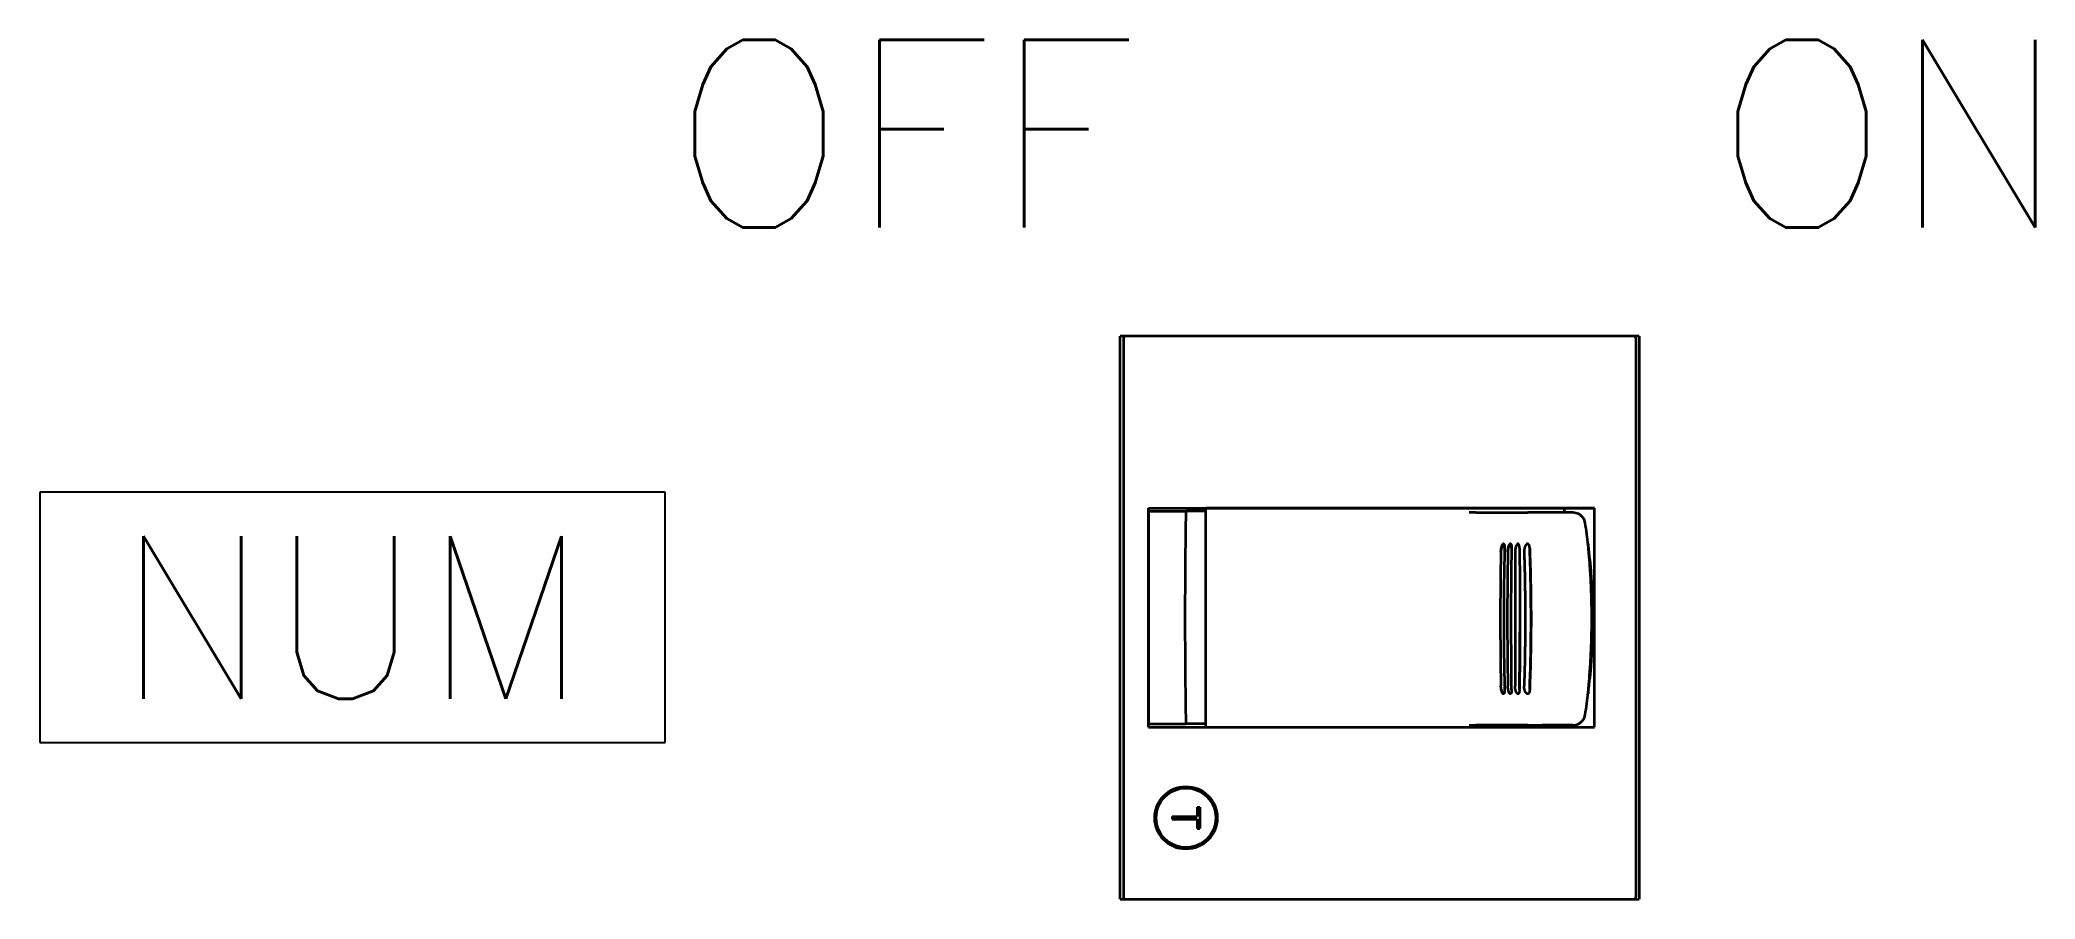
# Model space of a CAD drawing. Header units: millimetres. Extents: x -192 to 0, y -4 to 5.
# Drawn here: x -191.83 to -175.87, y -2.33 to 4.54 of the extents above.
import ezdxf
from ezdxf.enums import TextEntityAlignment as Align

# ---------------------------------------------------------------- set-up
doc = ezdxf.new("R2010")
doc.units = ezdxf.units.MM
doc.styles.add('Romans', font='romans.shx')

msp = doc.modelspace()

# ---------------------------------------------------------------- linework, layer by layer
at = {"color": 7, "lineweight": 35, "ltscale": 0.011229}
for p, q in [((-183.143, 2.169), (-183.187, 2.169)), ((-179.037, 2.169), (-179.082, 2.169))]:
    msp.add_line(p, q, dxfattribs=at)
at = {"color": 7, "lineweight": 35}
for p, q in [((-183.187, -2.331), (-183.187, 2.169)), ((-183.162, 2.08), (-183.162, -2.241)), ((-179.082, 2.169), (-183.142, 2.169)), ((-179.062, -2.241), (-179.062, 2.08)), ((-179.037, 2.169), (-179.037, -2.331)), ((-182.962, 0.794), (-179.395, 0.794)), ((-179.395, 0.794), (-182.502, 0.794)), ((-182.962, -0.956), (-179.395, -0.956)), ((-183.187, -2.331), (-179.037, -2.331)), ((-183.142, -2.331), (-179.082, -2.331))]:
    msp.add_line(p, q, dxfattribs=at)
at = {"color": 7, "lineweight": 35, "ltscale": 0.017437}
for p, q in [((-183.162, 2.149), (-183.162, 2.08)), ((-179.062, 2.08), (-179.062, 2.149)), ((-183.162, -2.241), (-183.162, -2.311)), ((-179.062, -2.311), (-179.062, -2.241))]:
    msp.add_line(p, q, dxfattribs=at)
at = {"color": 7, "linetype": 'Continuous'}
for p, q in [((-186.828, 0.921), (-191.828, 0.921)), ((-191.828, 0.921), (-191.828, -1.079)), ((-186.828, -1.079), (-186.828, 0.921)), ((-191.828, -1.079), (-186.828, -1.079))]:
    msp.add_line(p, q, dxfattribs=at)
at = {"color": 7, "lineweight": 35, "ltscale": 0.4375}
for p, q in [((-182.962, -0.956), (-182.962, 0.794)), ((-179.395, -0.956), (-179.395, 0.794))]:
    msp.add_line(p, q, dxfattribs=at)
at = {"color": 7, "lineweight": 35, "ltscale": 0.21197}
for p, q in [((-182.962, 0.769), (-182.962, -0.079)), ((-182.962, -0.083), (-182.962, -0.931))]:
    msp.add_line(p, q, dxfattribs=at)
at = {"color": 7, "lineweight": 35, "ltscale": 0.074967}
for p, q in [((-182.962, 0.769), (-182.663, 0.769)), ((-182.962, -0.931), (-182.663, -0.931))]:
    msp.add_line(p, q, dxfattribs=at)
at = {"color": 7, "lineweight": 35, "ltscale": 0.040033}
for p, q in [((-182.502, 0.769), (-182.663, 0.769)), ((-182.502, -0.931), (-182.663, -0.931))]:
    msp.add_line(p, q, dxfattribs=at)
at = {"color": 7, "lineweight": 35, "ltscale": 0.00625}
for p, q in [((-182.502, 0.769), (-182.502, 0.794)), ((-182.502, -0.956), (-182.502, -0.931))]:
    msp.add_line(p, q, dxfattribs=at)
at = {"color": 7, "lineweight": 35, "ltscale": 0.425}
msp.add_line((-182.502, -0.931), (-182.502, 0.769), dxfattribs=at)
at = {"color": 7, "lineweight": 35, "ltscale": 0.013466}
for p, q in [((-180.343, 0.759), (-180.397, 0.759)), ((-180.397, -0.941), (-180.343, -0.941))]:
    msp.add_line(p, q, dxfattribs=at)
at = {"color": 7, "lineweight": 35, "ltscale": 0.103681}
for p, q in [((-180.343, 0.759), (-179.928, 0.759)), ((-179.928, -0.941), (-180.343, -0.941))]:
    msp.add_line(p, q, dxfattribs=at)
at = {"color": 7, "lineweight": 35, "ltscale": 0.029478}
for p, q in [((-179.81, 0.759), (-179.928, 0.759)), ((-179.928, -0.941), (-179.81, -0.941))]:
    msp.add_line(p, q, dxfattribs=at)
at = {"color": 7, "lineweight": 35, "ltscale": 0.060563}
for p, q in [((-179.568, 0.759), (-179.81, 0.759)), ((-179.568, -0.941), (-179.81, -0.941))]:
    msp.add_line(p, q, dxfattribs=at)
at = {"color": 7, "lineweight": 35, "ltscale": 0.00875}
msp.add_line((-179.637, 0.794), (-179.637, 0.759), dxfattribs=at)
at = {"color": 7, "lineweight": 35, "ltscale": 0.023776}
for p, q in [((-180.058, 0.475), (-180.059, 0.38)), ((-180.058, 0.475), (-180.059, 0.38)), ((-180.058, -0.656), (-180.059, -0.561)), ((-180.058, -0.656), (-180.059, -0.561))]:
    msp.add_line(p, q, dxfattribs=at)
at = {"color": 7, "lineweight": 35, "ltscale": 0.001061}
for p, q in [((-182.962, -0.083), (-182.962, -0.079)), ((-182.67, -0.079), (-182.67, -0.083))]:
    msp.add_line(p, q, dxfattribs=at)
at = {"color": 7, "lineweight": 35, "ltscale": 3e-05}
msp.add_line((-179.992, -0.194), (-179.992, -0.194), dxfattribs=at)
at = {"color": 7, "lineweight": 35, "ltscale": 3.1e-05}
for p, q in [((-179.903, -0.194), (-179.903, -0.194)), ((-179.417, -0.194), (-179.417, -0.194))]:
    msp.add_line(p, q, dxfattribs=at)
at = {"color": 7, "lineweight": 35, "ltscale": 0.00375}
msp.add_line((-179.637, -0.941), (-179.637, -0.956), dxfattribs=at)
at = {"color": 7, "lineweight": 35, "ltscale": 0.003174}
for p, q in [((-182.705, -1.447), (-182.705, -1.434)), ((-182.705, -1.927), (-182.705, -1.914))]:
    msp.add_line(p, q, dxfattribs=at)
at = {"color": 7, "lineweight": 35, "ltscale": 0.003641}
msp.add_line((-182.879, -1.556), (-182.864, -1.556), dxfattribs=at)
msp.add_line((-182.879, -1.556), (-182.864, -1.556), dxfattribs=at)
at = {"color": 7, "lineweight": 35, "ltscale": 0.005101}
msp.add_line((-182.855, -1.542), (-182.855, -1.521), dxfattribs=at)
at = {"color": 7, "lineweight": 35, "ltscale": 0.003427}
for p, q in [((-182.433, -1.581), (-182.447, -1.581)), ((-182.762, -1.896), (-182.762, -1.91)), ((-182.433, -1.781), (-182.447, -1.781))]:
    msp.add_line(p, q, dxfattribs=at)
at = {"color": 7, "lineweight": 35, "ltscale": 0.003193}
msp.add_line((-182.907, -1.631), (-182.895, -1.631), dxfattribs=at)
at = {"color": 7, "lineweight": 35, "ltscale": 0.005}
for p, q in [((-182.772, -1.671), (-182.772, -1.691)), ((-182.572, -1.596), (-182.552, -1.596)), ((-182.572, -1.766), (-182.552, -1.766))]:
    msp.add_line(p, q, dxfattribs=at)
at = {"color": 7, "lineweight": 35, "ltscale": 0.05}
for p, q in [((-182.772, -1.671), (-182.572, -1.671)), ((-182.772, -1.691), (-182.572, -1.691))]:
    msp.add_line(p, q, dxfattribs=at)
at = {"color": 7, "lineweight": 35, "ltscale": 0.01875}
for p, q in [((-182.572, -1.596), (-182.572, -1.671)), ((-182.572, -1.691), (-182.572, -1.766))]:
    msp.add_line(p, q, dxfattribs=at)
at = {"color": 7, "lineweight": 35, "ltscale": 0.0425}
msp.add_line((-182.552, -1.596), (-182.552, -1.766), dxfattribs=at)
at = {"color": 7, "lineweight": 35, "ltscale": 0.003348}
msp.add_line((-182.575, -1.915), (-182.575, -1.902), dxfattribs=at)
at = {"color": 7, "lineweight": 35}
for radius in [0.25, 0.238]:
    msp.add_circle((-182.662, -1.681), radius, dxfattribs=at)
for centre, radius, start, end in [((-183.142, 2.149), 0.02, 90, 180), ((-179.082, 2.149), 0.02, 0, 90), ((-132.284, -0.081), 50.386, 179.0336, 179.9978), ((-184.406, -0.09), 4.996, 6.772, 8.8078), ((-178.915, 0.538), 0.532, 183.1469, 186.8527), ((-179.556, 0.489), 0.111, 4.8429, 10.3331), ((-178.915, 0.538), 0.532, 183.1461, 186.854), ((-179.556, 0.489), 0.111, 4.8466, 10.3299), ((-184.407, -0.091), 4.997, 5.4624, 6.7721), ((-150.461, -0.091), 29.687, 178.9688, 181.0312), ((-150.461, -0.091), 29.687, 178.9688, 181.0312), ((-155.466, -0.091), 24.654, 178.6852, 181.3148), ((-155.466, -0.091), 24.654, 178.6852, 181.3148), ((-145.233, -0.091), 34.859, 179.1218, 180.8782), ((-145.233, -0.091), 34.859, 179.1218, 180.8782), ((-146.19, -0.091), 33.873, 179.2039, 180.7961), ((-146.19, -0.091), 33.873, 179.2039, 180.7961), ((-195.109, -0.1), 15.207, 359.6458, 2.1653), ((-132.284, -0.081), 50.386, 180.0022, 180.9664), ((-275.558, 0.127), 95.567, 359.53016, 359.80759), ((-196.239, -0.055), 16.337, 357.8907, 359.514), ((-184.886, -0.117), 5.469, 354.3394, 359.1962), ((-184.407, -0.091), 4.997, 353.2279, 354.5376), ((-184.406, -0.091), 4.996, 351.1922, 353.228), ((-178.915, -0.72), 0.532, 173.1473, 176.8531), ((-178.915, -0.72), 0.532, 173.146, 176.8539), ((-179.556, -0.671), 0.111, 349.6669, 355.1571), ((-179.556, -0.671), 0.111, 349.6701, 355.1534), ((-183.142, -2.311), 0.02, 180, 270), ((-179.082, -2.311), 0.02, 270, 0)]:
    msp.add_arc(centre, radius, start, end, dxfattribs=at)
for points, knots in [([(-179.469, 0.675), (-179.47, 0.682), (-179.474, 0.698), (-179.486, 0.719), (-179.503, 0.736), (-179.522, 0.749), (-179.544, 0.756), (-179.56, 0.759), (-179.568, 0.759)], [0, 0, 0, 0, 0.235585, 0.471169, 0.723992, 0.941434, 1.15965, 1.417089, 1.417089, 1.417089, 1.417089]), ([(-180.143, 0.444), (-180.143, 0.444), (-180.143, 0.446), (-180.143, 0.448), (-180.143, 0.451), (-180.143, 0.453), (-180.142, 0.455), (-180.142, 0.458), (-180.142, 0.46), (-180.142, 0.463), (-180.141, 0.465), (-180.141, 0.467), (-180.141, 0.47), (-180.14, 0.472), (-180.14, 0.475), (-180.139, 0.477), (-180.139, 0.479), (-180.138, 0.481), (-180.138, 0.483), (-180.137, 0.485), (-180.137, 0.487), (-180.136, 0.489), (-180.135, 0.491), (-180.135, 0.493), (-180.134, 0.495), (-180.133, 0.497), (-180.133, 0.498), (-180.132, 0.5), (-180.131, 0.501), (-180.131, 0.502), (-180.13, 0.503), (-180.129, 0.505), (-180.128, 0.505), (-180.128, 0.506), (-180.127, 0.507), (-180.126, 0.508), (-180.126, 0.508), (-180.125, 0.509), (-180.124, 0.509), (-180.123, 0.509), (-180.123, 0.509), (-180.123, 0.509)], [0, 0, 0, 0, 0.0232216, 0.0467587, 0.0705607, 0.0945764, 0.1187541, 0.1430417, 0.1673869, 0.1917374, 0.216041, 0.2402459, 0.2643005, 0.2881539, 0.3117559, 0.3350572, 0.3580095, 0.3805659, 0.4026806, 0.4243089, 0.4454074, 0.4659342, 0.4858489, 0.505113, 0.5236899, 0.5415456, 0.5586487, 0.5749706, 0.5904865, 0.6051755, 0.6190214, 0.6320138, 0.6441486, 0.6554301, 0.665873, 0.6755051, 0.684371, 0.692537, 0.7000957, 0.7071713, 0.7139202, 0.7139202, 0.7139202, 0.7139202]), ([(-180.123, 0.509), (-180.123, 0.509), (-180.123, 0.509), (-180.124, 0.509), (-180.125, 0.509), (-180.125, 0.508), (-180.126, 0.508), (-180.127, 0.507), (-180.128, 0.507), (-180.128, 0.506), (-180.129, 0.505), (-180.13, 0.504), (-180.13, 0.503), (-180.131, 0.501), (-180.132, 0.5), (-180.132, 0.499), (-180.133, 0.497), (-180.134, 0.496), (-180.134, 0.494), (-180.135, 0.492), (-180.136, 0.49), (-180.136, 0.488), (-180.137, 0.487), (-180.137, 0.485), (-180.138, 0.482), (-180.138, 0.48), (-180.139, 0.478), (-180.139, 0.476), (-180.14, 0.474), (-180.14, 0.472), (-180.141, 0.469), (-180.141, 0.467), (-180.141, 0.465), (-180.142, 0.462), (-180.142, 0.46), (-180.142, 0.457), (-180.142, 0.455), (-180.143, 0.453), (-180.143, 0.45), (-180.143, 0.448), (-180.143, 0.446), (-180.143, 0.444), (-180.143, 0.444)], [0, 0, 0, 0, 0.0065753, 0.0134519, 0.0207774, 0.02867, 0.0372193, 0.0464899, 0.0565265, 0.0673574, 0.0789988, 0.0914565, 0.1047289, 0.1188077, 0.1336795, 0.1493263, 0.1657264, 0.1828544, 0.2006824, 0.2191797, 0.2383132, 0.2580481, 0.2783477, 0.2991736, 0.3204863, 0.3422447, 0.364407, 0.3869302, 0.4097699, 0.4328811, 0.4562177, 0.4797329, 0.5033792, 0.5271088, 0.5508734, 0.5746246, 0.5983138, 0.6218925, 0.6453126, 0.6685275, 0.691498, 0.7141614, 0.7141614, 0.7141614, 0.7141614]), ([(-180.123, 0.509), (-180.123, 0.509), (-180.122, 0.509), (-180.121, 0.509), (-180.121, 0.509), (-180.12, 0.508), (-180.12, 0.508), (-180.119, 0.507), (-180.119, 0.506), (-180.118, 0.506), (-180.118, 0.505), (-180.117, 0.504), (-180.117, 0.502), (-180.116, 0.501), (-180.116, 0.5), (-180.116, 0.498), (-180.115, 0.497), (-180.115, 0.495), (-180.115, 0.493), (-180.114, 0.492), (-180.114, 0.49), (-180.114, 0.488), (-180.114, 0.486), (-180.114, 0.484), (-180.114, 0.482), (-180.114, 0.479), (-180.114, 0.477), (-180.114, 0.476), (-180.114, 0.475)], [0, 0, 0, 0, 0.0065374, 0.013127, 0.0199565, 0.0271933, 0.0349754, 0.0434098, 0.0525754, 0.0625274, 0.0733024, 0.0849222, 0.0973967, 0.1107266, 0.1249048, 0.1399179, 0.1557471, 0.1723691, 0.1897566, 0.2078786, 0.2267016, 0.2461893, 0.2663028, 0.2870014, 0.3082426, 0.329982, 0.3521743, 0.3747727, 0.3747727, 0.3747727, 0.3747727]), ([(-180.114, 0.475), (-180.114, 0.476), (-180.114, 0.477), (-180.114, 0.48), (-180.114, 0.482), (-180.114, 0.484), (-180.114, 0.486), (-180.114, 0.488), (-180.114, 0.49), (-180.114, 0.492), (-180.115, 0.494), (-180.115, 0.496), (-180.115, 0.497), (-180.116, 0.499), (-180.116, 0.5), (-180.116, 0.502), (-180.117, 0.503), (-180.117, 0.504), (-180.118, 0.505), (-180.118, 0.506), (-180.119, 0.507), (-180.12, 0.508), (-180.12, 0.508), (-180.121, 0.509), (-180.121, 0.509), (-180.122, 0.509), (-180.123, 0.509), (-180.123, 0.509)], [0, 0, 0, 0, 0.0234617, 0.0464836, 0.0690132, 0.0909998, 0.1123941, 0.1331486, 0.1532182, 0.17256, 0.1911342, 0.2089042, 0.2258368, 0.2419032, 0.2570794, 0.2713471, 0.2846947, 0.2971189, 0.3086265, 0.3192366, 0.3289845, 0.3379258, 0.3461416, 0.353745, 0.3608844, 0.3677434, 0.3745306, 0.3745306, 0.3745306, 0.3745306]), ([(-180.088, 0.444), (-180.088, 0.444), (-180.088, 0.446), (-180.088, 0.448), (-180.088, 0.451), (-180.088, 0.453), (-180.087, 0.455), (-180.087, 0.458), (-180.087, 0.46), (-180.087, 0.463), (-180.086, 0.465), (-180.086, 0.467), (-180.086, 0.47), (-180.085, 0.472), (-180.085, 0.474), (-180.084, 0.477), (-180.084, 0.479), (-180.083, 0.481), (-180.083, 0.483), (-180.082, 0.485), (-180.081, 0.487), (-180.081, 0.489), (-180.08, 0.491), (-180.08, 0.493), (-180.079, 0.495), (-180.078, 0.496), (-180.077, 0.498), (-180.077, 0.5), (-180.076, 0.501), (-180.075, 0.502), (-180.075, 0.503), (-180.074, 0.504), (-180.073, 0.505), (-180.072, 0.506), (-180.072, 0.507), (-180.071, 0.508), (-180.07, 0.508), (-180.069, 0.509), (-180.069, 0.509), (-180.068, 0.509), (-180.067, 0.509), (-180.067, 0.509)], [0, 0, 0, 0, 0.0232145, 0.0467423, 0.0705334, 0.0945368, 0.1187013, 0.1429751, 0.1673065, 0.1916435, 0.2159345, 0.240128, 0.264173, 0.288019, 0.3116165, 0.3349166, 0.3578717, 0.3804353, 0.4025622, 0.4242084, 0.445331, 0.4658886, 0.4858412, 0.5051509, 0.5237817, 0.5417, 0.5588748, 0.5752781, 0.5908856, 0.6056769, 0.6196365, 0.6327543, 0.6450272, 0.6564599, 0.6670677, 0.6768789, 0.6859383, 0.6943114, 0.7020895, 0.7093932, 0.7163736, 0.7163736, 0.7163736, 0.7163736]), ([(-180.067, 0.509), (-180.067, 0.509), (-180.068, 0.509), (-180.069, 0.509), (-180.069, 0.509), (-180.07, 0.508), (-180.071, 0.508), (-180.071, 0.507), (-180.072, 0.507), (-180.073, 0.506), (-180.074, 0.505), (-180.074, 0.504), (-180.075, 0.503), (-180.076, 0.501), (-180.076, 0.5), (-180.077, 0.499), (-180.078, 0.497), (-180.079, 0.496), (-180.079, 0.494), (-180.08, 0.492), (-180.08, 0.49), (-180.081, 0.488), (-180.082, 0.487), (-180.082, 0.485), (-180.083, 0.482), (-180.083, 0.48), (-180.084, 0.478), (-180.084, 0.476), (-180.085, 0.474), (-180.085, 0.472), (-180.086, 0.469), (-180.086, 0.467), (-180.086, 0.465), (-180.087, 0.462), (-180.087, 0.46), (-180.087, 0.457), (-180.087, 0.455), (-180.088, 0.453), (-180.088, 0.45), (-180.088, 0.448), (-180.088, 0.446), (-180.088, 0.444), (-180.088, 0.444)], [0, 0, 0, 0, 0.0068002, 0.0138958, 0.02143, 0.0295185, 0.0382498, 0.0476887, 0.0578801, 0.0688532, 0.0806246, 0.0932013, 0.1065821, 0.1207595, 0.1357206, 0.151448, 0.1679204, 0.1851131, 0.2029984, 0.2215461, 0.2407237, 0.2604966, 0.2808286, 0.3016818, 0.3230169, 0.3447937, 0.3669706, 0.389505, 0.4123531, 0.4354703, 0.4588109, 0.4823285, 0.505976, 0.529706, 0.5534706, 0.5772217, 0.600911, 0.6244906, 0.6479123, 0.67113, 0.6941048, 0.7167741, 0.7167741, 0.7167741, 0.7167741]), ([(-180.067, 0.509), (-180.067, 0.509), (-180.067, 0.509), (-180.066, 0.509), (-180.065, 0.509), (-180.065, 0.508), (-180.064, 0.508), (-180.063, 0.507), (-180.063, 0.506), (-180.062, 0.506), (-180.062, 0.505), (-180.061, 0.504), (-180.061, 0.502), (-180.06, 0.501), (-180.06, 0.5), (-180.06, 0.498), (-180.059, 0.497), (-180.059, 0.495), (-180.059, 0.493), (-180.059, 0.492), (-180.058, 0.49), (-180.058, 0.488), (-180.058, 0.486), (-180.058, 0.484), (-180.058, 0.482), (-180.058, 0.479), (-180.058, 0.477), (-180.058, 0.476), (-180.058, 0.475)], [0, 0, 0, 0, 0.0067669, 0.0135751, 0.0206065, 0.0280253, 0.0359686, 0.0445445, 0.0538335, 0.0638931, 0.0747622, 0.0864643, 0.0990112, 0.1124049, 0.1266395, 0.1417025, 0.1575761, 0.1742375, 0.1916598, 0.2098127, 0.2286628, 0.248174, 0.2683079, 0.2890239, 0.3102795, 0.3320309, 0.3542327, 0.3768383, 0.3768383, 0.3768383, 0.3768383]), ([(-180.058, 0.475), (-180.058, 0.476), (-180.058, 0.477), (-180.058, 0.48), (-180.058, 0.482), (-180.058, 0.484), (-180.058, 0.486), (-180.058, 0.488), (-180.058, 0.49), (-180.059, 0.492), (-180.059, 0.494), (-180.059, 0.496), (-180.059, 0.497), (-180.06, 0.499), (-180.06, 0.5), (-180.061, 0.502), (-180.061, 0.503), (-180.062, 0.504), (-180.062, 0.505), (-180.063, 0.506), (-180.063, 0.507), (-180.064, 0.508), (-180.065, 0.508), (-180.065, 0.509), (-180.066, 0.509), (-180.067, 0.509), (-180.067, 0.509), (-180.067, 0.509)], [0, 0, 0, 0, 0.0234494, 0.0464621, 0.0689862, 0.0909712, 0.1123681, 0.1331298, 0.1532114, 0.1725707, 0.191168, 0.2089672, 0.2259359, 0.2420457, 0.2572734, 0.2716017, 0.2850202, 0.297527, 0.3091303, 0.3198512, 0.3297269, 0.338815, 0.3471981, 0.3549898, 0.3623369, 0.3694187, 0.3764369, 0.3764369, 0.3764369, 0.3764369]), ([(-180.007, 0.509), (-180.007, 0.509), (-180.008, 0.509), (-180.009, 0.509), (-180.01, 0.509), (-180.011, 0.508), (-180.011, 0.508), (-180.012, 0.507), (-180.013, 0.506), (-180.014, 0.505), (-180.015, 0.504), (-180.016, 0.502), (-180.017, 0.501), (-180.018, 0.499), (-180.019, 0.497), (-180.02, 0.496), (-180.021, 0.494), (-180.022, 0.491), (-180.023, 0.489), (-180.023, 0.487), (-180.024, 0.484), (-180.025, 0.481), (-180.026, 0.478), (-180.026, 0.475), (-180.027, 0.472), (-180.028, 0.469), (-180.028, 0.466), (-180.029, 0.463), (-180.029, 0.46), (-180.029, 0.456), (-180.03, 0.453), (-180.03, 0.45), (-180.03, 0.447), (-180.03, 0.445), (-180.03, 0.444)], [0, 0, 0, 0, 0.0090176, 0.0183578, 0.0281917, 0.0386665, 0.0499052, 0.0620088, 0.0750596, 0.0891249, 0.1042601, 0.120511, 0.1379162, 0.1565085, 0.1763167, 0.1973631, 0.2196592, 0.2432046, 0.2679867, 0.29398, 0.3211454, 0.349429, 0.3787616, 0.4090792, 0.4402932, 0.4721893, 0.5046046, 0.5374522, 0.5704727, 0.6034071, 0.6361656, 0.6685705, 0.7003328, 0.7312141, 0.7312141, 0.7312141, 0.7312141]), ([(-180.007, 0.509), (-180.007, 0.509), (-180.008, 0.509), (-180.009, 0.509), (-180.01, 0.509), (-180.011, 0.508), (-180.011, 0.508), (-180.012, 0.507), (-180.013, 0.506), (-180.014, 0.505), (-180.015, 0.504), (-180.016, 0.502), (-180.017, 0.501), (-180.018, 0.499), (-180.019, 0.497), (-180.02, 0.496), (-180.021, 0.494), (-180.022, 0.491), (-180.023, 0.489), (-180.023, 0.487), (-180.024, 0.484), (-180.025, 0.481), (-180.026, 0.478), (-180.026, 0.475), (-180.027, 0.472), (-180.028, 0.469), (-180.028, 0.466), (-180.029, 0.463), (-180.029, 0.46), (-180.029, 0.456), (-180.03, 0.453), (-180.03, 0.45), (-180.03, 0.447), (-180.03, 0.445), (-180.03, 0.444)], [0, 0, 0, 0, 0.0090176, 0.0183583, 0.028193, 0.0386687, 0.0499084, 0.062013, 0.0750647, 0.0891307, 0.1042665, 0.1205178, 0.1379235, 0.1565162, 0.1763244, 0.1973701, 0.2196651, 0.2432095, 0.2679912, 0.2939848, 0.3211505, 0.3494339, 0.3787653, 0.409081, 0.4402932, 0.4721878, 0.504601, 0.5374463, 0.5704645, 0.6033964, 0.6361536, 0.668557, 0.7003156, 0.7311938, 0.7311938, 0.7311938, 0.7311938]), ([(-179.994, 0.475), (-179.994, 0.476), (-179.994, 0.478), (-179.994, 0.481), (-179.995, 0.484), (-179.995, 0.487), (-179.995, 0.489), (-179.996, 0.492), (-179.996, 0.494), (-179.997, 0.496), (-179.997, 0.498), (-179.998, 0.5), (-179.999, 0.502), (-179.999, 0.503), (-180, 0.504), (-180.001, 0.506), (-180.002, 0.507), (-180.002, 0.507), (-180.003, 0.508), (-180.004, 0.509), (-180.005, 0.509), (-180.006, 0.509), (-180.007, 0.509), (-180.007, 0.509)], [0, 0, 0, 0, 0.0313486, 0.0615392, 0.0904628, 0.1180369, 0.144206, 0.1689408, 0.1922317, 0.2140812, 0.2345027, 0.2535205, 0.2711699, 0.2874975, 0.3025628, 0.3164391, 0.3292165, 0.3410052, 0.3519362, 0.3621656, 0.3718768, 0.3812787, 0.3905971, 0.3905971, 0.3905971, 0.3905971]), ([(-179.994, 0.475), (-179.994, 0.476), (-179.994, 0.478), (-179.994, 0.481), (-179.995, 0.484), (-179.995, 0.487), (-179.995, 0.489), (-179.996, 0.492), (-179.996, 0.494), (-179.997, 0.496), (-179.997, 0.498), (-179.998, 0.5), (-179.999, 0.502), (-179.999, 0.503), (-180, 0.504), (-180.001, 0.506), (-180.002, 0.507), (-180.002, 0.507), (-180.003, 0.508), (-180.004, 0.509), (-180.005, 0.509), (-180.006, 0.509), (-180.007, 0.509), (-180.007, 0.509)], [0, 0, 0, 0, 0.031352, 0.0615459, 0.0904721, 0.1180485, 0.1442196, 0.1689564, 0.1922494, 0.2141009, 0.2345239, 0.2535426, 0.271192, 0.2875192, 0.3025836, 0.3164592, 0.3292363, 0.3410246, 0.3519555, 0.3621849, 0.3718965, 0.381299, 0.3906187, 0.3906187, 0.3906187, 0.3906187]), ([(-179.93, 0.509), (-179.93, 0.509), (-179.931, 0.509), (-179.932, 0.509), (-179.933, 0.509), (-179.935, 0.508), (-179.936, 0.508), (-179.937, 0.507), (-179.938, 0.506), (-179.939, 0.505), (-179.94, 0.504), (-179.941, 0.502), (-179.943, 0.501), (-179.944, 0.499), (-179.945, 0.498), (-179.946, 0.496), (-179.947, 0.494), (-179.948, 0.492), (-179.949, 0.489), (-179.95, 0.487), (-179.951, 0.484), (-179.952, 0.482), (-179.953, 0.479), (-179.954, 0.476), (-179.954, 0.473), (-179.955, 0.47), (-179.956, 0.466), (-179.956, 0.463), (-179.957, 0.46), (-179.957, 0.456), (-179.957, 0.453), (-179.957, 0.45), (-179.957, 0.447), (-179.957, 0.445), (-179.957, 0.444)], [0, 0, 0, 0, 0.0113057, 0.0228815, 0.0348593, 0.0473585, 0.0604849, 0.0743312, 0.0889778, 0.1044941, 0.1209405, 0.1383695, 0.156827, 0.1763537, 0.1969869, 0.2187582, 0.2416882, 0.2657861, 0.2910488, 0.3174604, 0.3449919, 0.3735998, 0.4032258, 0.4338142, 0.4652945, 0.49746, 0.5301433, 0.56327, 0.5965865, 0.629821, 0.6628861, 0.69561, 0.7276927, 0.7588864, 0.7588864, 0.7588864, 0.7588864]), ([(-179.93, 0.509), (-179.93, 0.509), (-179.931, 0.509), (-179.932, 0.509), (-179.933, 0.509), (-179.935, 0.508), (-179.936, 0.508), (-179.937, 0.507), (-179.938, 0.506), (-179.939, 0.505), (-179.94, 0.504), (-179.941, 0.502), (-179.943, 0.501), (-179.944, 0.499), (-179.945, 0.498), (-179.946, 0.496), (-179.947, 0.494), (-179.948, 0.492), (-179.949, 0.489), (-179.95, 0.487), (-179.951, 0.484), (-179.952, 0.482), (-179.953, 0.479), (-179.954, 0.476), (-179.954, 0.473), (-179.955, 0.47), (-179.956, 0.466), (-179.956, 0.463), (-179.957, 0.46), (-179.957, 0.456), (-179.957, 0.453), (-179.957, 0.45), (-179.957, 0.447), (-179.957, 0.445), (-179.957, 0.444)], [0, 0, 0, 0, 0.0113057, 0.0228818, 0.0348599, 0.0473594, 0.0604863, 0.0743329, 0.0889797, 0.1044961, 0.1209425, 0.1383714, 0.1568289, 0.1763558, 0.1969888, 0.2187592, 0.2416881, 0.265785, 0.2910474, 0.3174594, 0.3449914, 0.3735994, 0.4032247, 0.4338118, 0.4652908, 0.4974556, 0.5301375, 0.5632626, 0.5965777, 0.6298107, 0.6628755, 0.6955987, 0.7276787, 0.75887, 0.75887, 0.75887, 0.75887]), ([(-179.913, 0.475), (-179.913, 0.476), (-179.913, 0.478), (-179.913, 0.481), (-179.914, 0.484), (-179.914, 0.487), (-179.915, 0.489), (-179.915, 0.492), (-179.916, 0.494), (-179.917, 0.496), (-179.918, 0.498), (-179.918, 0.5), (-179.919, 0.502), (-179.92, 0.503), (-179.921, 0.504), (-179.922, 0.506), (-179.923, 0.507), (-179.924, 0.507), (-179.925, 0.508), (-179.926, 0.509), (-179.928, 0.509), (-179.929, 0.509), (-179.93, 0.509), (-179.93, 0.509)], [0, 0, 0, 0, 0.0316394, 0.0622014, 0.0915354, 0.1194853, 0.1459957, 0.1711126, 0.1948498, 0.2172246, 0.2382661, 0.2580142, 0.27652, 0.2938463, 0.3100679, 0.3252728, 0.3395634, 0.3530571, 0.3658845, 0.3781889, 0.3901268, 0.4018642, 0.4135723, 0.4135723, 0.4135723, 0.4135723]), ([(-179.913, 0.475), (-179.913, 0.476), (-179.913, 0.478), (-179.913, 0.481), (-179.914, 0.484), (-179.914, 0.487), (-179.915, 0.489), (-179.915, 0.492), (-179.916, 0.494), (-179.917, 0.496), (-179.918, 0.498), (-179.918, 0.5), (-179.919, 0.502), (-179.92, 0.503), (-179.921, 0.504), (-179.922, 0.506), (-179.923, 0.507), (-179.924, 0.507), (-179.925, 0.508), (-179.926, 0.509), (-179.928, 0.509), (-179.929, 0.509), (-179.93, 0.509), (-179.93, 0.509)], [0, 0, 0, 0, 0.031643, 0.0622102, 0.0915454, 0.1194935, 0.1460047, 0.171123, 0.1948618, 0.2172383, 0.2382811, 0.2580299, 0.2765358, 0.2938616, 0.3100827, 0.3252873, 0.3395779, 0.3530718, 0.3658994, 0.3782042, 0.3901427, 0.4018809, 0.4135901, 0.4135901, 0.4135901, 0.4135901]), ([(-180.03, 0.444), (-180.03, 0.426), (-180.03, 0.39), (-180.03, 0.335), (-180.03, 0.28), (-180.03, 0.224), (-180.03, 0.167), (-180.03, 0.111), (-180.029, 0.053), (-180.029, -0.004), (-180.029, -0.062), (-180.029, -0.12), (-180.029, -0.177), (-180.029, -0.235), (-180.03, -0.292), (-180.03, -0.349), (-180.03, -0.405), (-180.03, -0.461), (-180.03, -0.517), (-180.03, -0.571), (-180.03, -0.607), (-180.03, -0.625)], [0, 0, 0, 0, 0.537286, 1.082647, 1.635298, 2.194398, 2.759063, 3.328359, 3.901308, 4.47689, 5.054049, 5.631716, 6.208836, 6.784365, 7.357279, 7.926572, 8.491262, 9.050395, 9.603068, 10.14844, 10.685728, 10.685728, 10.685728, 10.685728]), ([(-180.03, 0.444), (-180.03, 0.426), (-180.03, 0.39), (-180.03, 0.335), (-180.03, 0.28), (-180.03, 0.224), (-180.03, 0.167), (-180.03, 0.111), (-180.029, 0.053), (-180.029, -0.004), (-180.029, -0.062), (-180.029, -0.12), (-180.029, -0.177), (-180.029, -0.235), (-180.03, -0.292), (-180.03, -0.349), (-180.03, -0.405), (-180.03, -0.461), (-180.03, -0.517), (-180.03, -0.571), (-180.03, -0.607), (-180.03, -0.625)], [0, 0, 0, 0, 0.537285, 1.082647, 1.635299, 2.194403, 2.759072, 3.328372, 3.901324, 4.476905, 5.054058, 5.631719, 6.208834, 6.784362, 7.357278, 7.926575, 8.491267, 9.050398, 9.60307, 10.148441, 10.685728, 10.685728, 10.685728, 10.685728]), ([(-179.994, 0.475), (-179.994, 0.456), (-179.994, 0.417), (-179.993, 0.358), (-179.993, 0.299), (-179.993, 0.238), (-179.992, 0.178), (-179.992, 0.116), (-179.992, 0.055), (-179.992, -0.007), (-179.992, -0.069), (-179.992, -0.131), (-179.992, -0.173), (-179.992, -0.194)], [0, 0, 0, 0, 0.578597, 1.165972, 1.761249, 2.363498, 2.971736, 3.584926, 4.201983, 4.821774, 5.443124, 6.064853, 6.685795, 6.685795, 6.685795, 6.685795]), ([(-179.994, 0.475), (-179.994, 0.456), (-179.994, 0.418), (-179.993, 0.36), (-179.993, 0.302), (-179.993, 0.242), (-179.992, 0.183), (-179.992, 0.122), (-179.992, 0.062), (-179.992, 0.001), (-179.992, -0.06), (-179.992, -0.121), (-179.992, -0.182), (-179.992, -0.243), (-179.992, -0.304), (-179.992, -0.364), (-179.993, -0.424), (-179.993, -0.483), (-179.993, -0.542), (-179.994, -0.599), (-179.994, -0.637), (-179.994, -0.656)], [0, 0, 0, 0, 0.569045, 1.146597, 1.731824, 2.323844, 2.921723, 3.524478, 4.131078, 4.740447, 5.351471, 5.963028, 6.574009, 7.183319, 7.789879, 8.39263, 8.990535, 9.582585, 10.167835, 10.745397, 11.314444, 11.314444, 11.314444, 11.314444]), ([(-179.957, 0.444), (-179.957, 0.426), (-179.956, 0.39), (-179.954, 0.335), (-179.953, 0.28), (-179.952, 0.224), (-179.951, 0.167), (-179.95, 0.111), (-179.95, 0.053), (-179.949, -0.004), (-179.949, -0.062), (-179.949, -0.12), (-179.949, -0.177), (-179.95, -0.235), (-179.95, -0.292), (-179.951, -0.349), (-179.952, -0.405), (-179.953, -0.461), (-179.954, -0.516), (-179.956, -0.571), (-179.957, -0.607), (-179.957, -0.625)], [0, 0, 0, 0, 0.537875, 1.083667, 1.636601, 2.195853, 2.760556, 3.329796, 3.902615, 4.478014, 5.054955, 5.632393, 6.209291, 6.784632, 7.357411, 7.926647, 8.491377, 9.050664, 9.603622, 10.149426, 10.687302, 10.687302, 10.687302, 10.687302]), ([(-179.957, 0.444), (-179.957, 0.426), (-179.956, 0.39), (-179.954, 0.335), (-179.953, 0.28), (-179.952, 0.224), (-179.951, 0.167), (-179.95, 0.111), (-179.95, 0.053), (-179.949, -0.004), (-179.949, -0.062), (-179.949, -0.12), (-179.949, -0.177), (-179.95, -0.235), (-179.95, -0.292), (-179.951, -0.349), (-179.952, -0.405), (-179.953, -0.461), (-179.954, -0.516), (-179.956, -0.571), (-179.957, -0.607), (-179.957, -0.625)], [0, 0, 0, 0, 0.537874, 1.083666, 1.636602, 2.195857, 2.760563, 3.329806, 3.902627, 4.478025, 5.054962, 5.632395, 6.20929, 6.784629, 7.35741, 7.926649, 8.491381, 9.050666, 9.603624, 10.149426, 10.687302, 10.687302, 10.687302, 10.687302]), ([(-179.913, 0.475), (-179.912, 0.451), (-179.911, 0.402), (-179.908, 0.329), (-179.906, 0.254), (-179.905, 0.178), (-179.903, 0.102), (-179.903, 0.025), (-179.902, -0.052), (-179.902, -0.129), (-179.903, -0.207), (-179.903, -0.284), (-179.905, -0.36), (-179.906, -0.436), (-179.908, -0.51), (-179.911, -0.584), (-179.912, -0.632), (-179.913, -0.656)], [0, 0, 0, 0, 0.723055, 1.459145, 2.206572, 2.963511, 3.728013, 4.498008, 5.271314, 6.04569, 6.818924, 7.588845, 8.35333, 9.110305, 9.857773, 10.593886, 11.316945, 11.316945, 11.316945, 11.316945]), ([(-179.443, 0.475), (-179.441, 0.454), (-179.437, 0.411), (-179.432, 0.346), (-179.427, 0.281), (-179.424, 0.214), (-179.421, 0.147), (-179.418, 0.079), (-179.417, 0.011), (-179.416, -0.057), (-179.416, -0.125), (-179.417, -0.171), (-179.417, -0.194)], [0, 0, 0, 0, 0.640219, 1.290075, 1.948543, 2.614507, 3.28676, 3.964009, 4.64488, 5.327924, 6.011661, 6.694629, 6.694629, 6.694629, 6.694629]), ([(-179.443, -0.656), (-179.441, -0.637), (-179.438, -0.599), (-179.433, -0.542), (-179.429, -0.483), (-179.425, -0.424), (-179.422, -0.364), (-179.42, -0.304), (-179.418, -0.243), (-179.417, -0.182), (-179.416, -0.121), (-179.416, -0.06), (-179.417, 0.001), (-179.418, 0.062), (-179.42, 0.122), (-179.422, 0.183), (-179.425, 0.242), (-179.429, 0.302), (-179.433, 0.36), (-179.438, 0.418), (-179.441, 0.456), (-179.443, 0.475)], [0, 0, 0, 0, 0.571985, 1.151759, 1.738601, 2.33173, 2.930305, 3.533432, 4.140159, 4.749486, 5.360366, 5.971743, 6.582575, 7.191834, 7.798516, 8.401637, 9.000241, 9.593404, 10.180272, 10.760058, 11.332045, 11.332045, 11.332045, 11.332045]), ([(-179.433, 0.385), (-179.431, 0.366), (-179.427, 0.327), (-179.423, 0.269), (-179.419, 0.21), (-179.416, 0.151), (-179.414, 0.091), (-179.412, 0.031), (-179.411, -0.03), (-179.411, -0.091), (-179.411, -0.151), (-179.412, -0.212), (-179.414, -0.272), (-179.416, -0.332), (-179.419, -0.392), (-179.423, -0.451), (-179.427, -0.509), (-179.431, -0.547), (-179.433, -0.567)], [0, 0, 0, 0, 0.577017, 1.16125, 1.751834, 2.34784, 2.948273, 3.552083, 4.15816, 4.765357, 5.372529, 5.978547, 6.582304, 7.182722, 7.778749, 8.369369, 8.95363, 9.530661, 9.530661, 9.530661, 9.530661]), ([(-179.433, -0.567), (-179.431, -0.547), (-179.427, -0.509), (-179.423, -0.451), (-179.419, -0.392), (-179.416, -0.332), (-179.414, -0.272), (-179.412, -0.212), (-179.411, -0.151), (-179.411, -0.091), (-179.411, -0.03), (-179.412, 0.031), (-179.414, 0.091), (-179.416, 0.151), (-179.419, 0.21), (-179.423, 0.269), (-179.427, 0.327), (-179.431, 0.366), (-179.433, 0.385)], [0, 0, 0, 0, 0.577017, 1.161252, 1.751839, 2.347848, 2.948284, 3.552095, 4.15817, 4.765362, 5.372528, 5.978544, 6.582303, 7.182723, 7.778752, 8.369372, 8.953631, 9.530661, 9.530661, 9.530661, 9.530661]), ([(-180.123, -0.691), (-180.123, -0.691), (-180.123, -0.691), (-180.124, -0.691), (-180.125, -0.69), (-180.126, -0.69), (-180.126, -0.689), (-180.127, -0.689), (-180.128, -0.688), (-180.128, -0.687), (-180.129, -0.686), (-180.13, -0.685), (-180.131, -0.684), (-180.131, -0.682), (-180.132, -0.681), (-180.133, -0.68), (-180.133, -0.678), (-180.134, -0.676), (-180.135, -0.675), (-180.135, -0.673), (-180.136, -0.671), (-180.137, -0.669), (-180.137, -0.667), (-180.138, -0.665), (-180.138, -0.663), (-180.139, -0.661), (-180.139, -0.658), (-180.14, -0.656), (-180.14, -0.654), (-180.141, -0.651), (-180.141, -0.649), (-180.141, -0.647), (-180.142, -0.644), (-180.142, -0.642), (-180.142, -0.639), (-180.142, -0.637), (-180.143, -0.634), (-180.143, -0.632), (-180.143, -0.63), (-180.143, -0.627), (-180.143, -0.626), (-180.143, -0.625)], [0, 0, 0, 0, 0.0067474, 0.0138177, 0.0213687, 0.0295254, 0.0383815, 0.0480039, 0.0584375, 0.0697106, 0.0818378, 0.0948237, 0.1086641, 0.1233485, 0.1388606, 0.1551795, 0.1722806, 0.1901357, 0.2087138, 0.227981, 0.2479009, 0.2684349, 0.2895425, 0.3111814, 0.3333077, 0.3558764, 0.378841, 0.4021541, 0.4257673, 0.4496317, 0.4736974, 0.4979137, 0.5222294, 0.5465926, 0.5709511, 0.5952527, 0.6194449, 0.6434756, 0.6672929, 0.6908453, 0.7140819, 0.7140819, 0.7140819, 0.7140819]), ([(-180.123, -0.691), (-180.123, -0.691), (-180.123, -0.691), (-180.124, -0.691), (-180.125, -0.69), (-180.125, -0.69), (-180.126, -0.689), (-180.127, -0.689), (-180.128, -0.688), (-180.128, -0.687), (-180.129, -0.686), (-180.13, -0.685), (-180.13, -0.684), (-180.131, -0.683), (-180.132, -0.682), (-180.132, -0.68), (-180.133, -0.679), (-180.134, -0.677), (-180.134, -0.675), (-180.135, -0.674), (-180.136, -0.672), (-180.136, -0.67), (-180.137, -0.668), (-180.137, -0.666), (-180.138, -0.664), (-180.138, -0.662), (-180.139, -0.66), (-180.139, -0.657), (-180.14, -0.655), (-180.14, -0.653), (-180.141, -0.651), (-180.141, -0.648), (-180.141, -0.646), (-180.142, -0.644), (-180.142, -0.641), (-180.142, -0.639), (-180.142, -0.637), (-180.143, -0.634), (-180.143, -0.632), (-180.143, -0.63), (-180.143, -0.627), (-180.143, -0.626), (-180.143, -0.625)], [0, 0, 0, 0, 0.0065753, 0.0134518, 0.0207773, 0.02867, 0.0372196, 0.0464907, 0.056528, 0.0673599, 0.0790023, 0.0914613, 0.1047348, 0.1188145, 0.1336868, 0.1493335, 0.1657329, 0.1828601, 0.2006875, 0.2191844, 0.2383183, 0.2580543, 0.2783555, 0.2991838, 0.320499, 0.34226, 0.3644245, 0.3869488, 0.4097888, 0.4328994, 0.456235, 0.479749, 0.5033942, 0.527123, 0.5508872, 0.5746384, 0.598328, 0.6219075, 0.6453286, 0.6685429, 0.6915029, 0.7141614, 0.7141614, 0.7141614, 0.7141614]), ([(-180.067, -0.691), (-180.067, -0.691), (-180.068, -0.691), (-180.069, -0.691), (-180.069, -0.69), (-180.07, -0.69), (-180.071, -0.689), (-180.071, -0.689), (-180.072, -0.688), (-180.073, -0.687), (-180.074, -0.686), (-180.074, -0.685), (-180.075, -0.684), (-180.076, -0.683), (-180.076, -0.682), (-180.077, -0.68), (-180.078, -0.679), (-180.079, -0.677), (-180.079, -0.675), (-180.08, -0.674), (-180.08, -0.672), (-180.081, -0.67), (-180.082, -0.668), (-180.082, -0.666), (-180.083, -0.664), (-180.083, -0.662), (-180.084, -0.66), (-180.084, -0.657), (-180.085, -0.655), (-180.085, -0.653), (-180.086, -0.651), (-180.086, -0.648), (-180.086, -0.646), (-180.087, -0.644), (-180.087, -0.641), (-180.087, -0.639), (-180.087, -0.637), (-180.088, -0.634), (-180.088, -0.632), (-180.088, -0.63), (-180.088, -0.627), (-180.088, -0.626), (-180.088, -0.625)], [0, 0, 0, 0, 0.0068007, 0.0138984, 0.021436, 0.0295288, 0.0382652, 0.0477094, 0.0579062, 0.0688847, 0.0806613, 0.0932428, 0.1066277, 0.1208084, 0.1357718, 0.1515004, 0.1679727, 0.1851646, 0.2030485, 0.2215947, 0.2407709, 0.2605425, 0.2808733, 0.3017253, 0.3230592, 0.3448342, 0.3670083, 0.3895386, 0.4123813, 0.4354918, 0.4588249, 0.4823346, 0.5059742, 0.5296964, 0.5534535, 0.5771974, 0.60088, 0.624453, 0.6478684, 0.6710784, 0.6940355, 0.716693, 0.716693, 0.716693, 0.716693]), ([(-180.067, -0.691), (-180.067, -0.691), (-180.068, -0.691), (-180.069, -0.691), (-180.069, -0.69), (-180.07, -0.69), (-180.071, -0.689), (-180.071, -0.689), (-180.072, -0.688), (-180.073, -0.687), (-180.074, -0.686), (-180.074, -0.685), (-180.075, -0.684), (-180.076, -0.683), (-180.076, -0.682), (-180.077, -0.68), (-180.078, -0.679), (-180.079, -0.677), (-180.079, -0.675), (-180.08, -0.674), (-180.08, -0.672), (-180.081, -0.67), (-180.082, -0.668), (-180.082, -0.666), (-180.083, -0.664), (-180.083, -0.662), (-180.084, -0.66), (-180.084, -0.657), (-180.085, -0.655), (-180.085, -0.653), (-180.086, -0.651), (-180.086, -0.648), (-180.086, -0.646), (-180.087, -0.644), (-180.087, -0.641), (-180.087, -0.639), (-180.087, -0.637), (-180.088, -0.634), (-180.088, -0.632), (-180.088, -0.63), (-180.088, -0.627), (-180.088, -0.626), (-180.088, -0.625)], [0, 0, 0, 0, 0.0068002, 0.0138957, 0.0214299, 0.0295185, 0.0382502, 0.0476896, 0.0578817, 0.0688557, 0.0806284, 0.0932064, 0.1065884, 0.1207667, 0.1357282, 0.1514554, 0.1679272, 0.1851189, 0.2030035, 0.2215508, 0.2407287, 0.2605027, 0.2808364, 0.301692, 0.3230299, 0.3448094, 0.3669885, 0.3895241, 0.4123725, 0.435489, 0.4588284, 0.4823447, 0.5059911, 0.5297202, 0.5534844, 0.5772354, 0.6009253, 0.6245056, 0.6479283, 0.6711455, 0.6941097, 0.7167741, 0.7167741, 0.7167741, 0.7167741]), ([(-180.007, -0.691), (-180.007, -0.691), (-180.008, -0.691), (-180.009, -0.69), (-180.01, -0.69), (-180.011, -0.69), (-180.011, -0.689), (-180.012, -0.688), (-180.013, -0.687), (-180.014, -0.686), (-180.015, -0.685), (-180.016, -0.684), (-180.017, -0.682), (-180.018, -0.681), (-180.019, -0.679), (-180.02, -0.677), (-180.021, -0.675), (-180.022, -0.673), (-180.023, -0.671), (-180.023, -0.668), (-180.024, -0.665), (-180.025, -0.663), (-180.026, -0.66), (-180.026, -0.657), (-180.027, -0.654), (-180.028, -0.651), (-180.028, -0.648), (-180.029, -0.644), (-180.029, -0.641), (-180.029, -0.638), (-180.03, -0.635), (-180.03, -0.631), (-180.03, -0.628), (-180.03, -0.626), (-180.03, -0.625)], [0, 0, 0, 0, 0.0090176, 0.0183578, 0.0281917, 0.0386665, 0.0499052, 0.0620088, 0.0750596, 0.0891249, 0.1042601, 0.120511, 0.1379162, 0.1565085, 0.1763167, 0.1973631, 0.2196592, 0.2432046, 0.2679867, 0.29398, 0.3211454, 0.349429, 0.3787616, 0.4090792, 0.4402932, 0.4721893, 0.5046046, 0.5374522, 0.5704727, 0.6034071, 0.6361656, 0.6685705, 0.7003328, 0.7312141, 0.7312141, 0.7312141, 0.7312141]), ([(-180.007, -0.691), (-180.007, -0.691), (-180.008, -0.691), (-180.009, -0.69), (-180.01, -0.69), (-180.011, -0.69), (-180.011, -0.689), (-180.012, -0.688), (-180.013, -0.687), (-180.014, -0.686), (-180.015, -0.685), (-180.016, -0.684), (-180.017, -0.682), (-180.018, -0.681), (-180.019, -0.679), (-180.02, -0.677), (-180.021, -0.675), (-180.022, -0.673), (-180.023, -0.671), (-180.023, -0.668), (-180.024, -0.665), (-180.025, -0.663), (-180.026, -0.66), (-180.026, -0.657), (-180.027, -0.654), (-180.028, -0.651), (-180.028, -0.648), (-180.029, -0.644), (-180.029, -0.641), (-180.029, -0.638), (-180.03, -0.635), (-180.03, -0.631), (-180.03, -0.628), (-180.03, -0.626), (-180.03, -0.625)], [0, 0, 0, 0, 0.0090176, 0.0183583, 0.028193, 0.0386687, 0.0499084, 0.062013, 0.0750647, 0.0891307, 0.1042665, 0.1205178, 0.1379235, 0.1565162, 0.1763244, 0.1973701, 0.2196651, 0.2432095, 0.2679912, 0.2939848, 0.3211505, 0.3494339, 0.3787653, 0.409081, 0.4402932, 0.4721878, 0.504601, 0.5374463, 0.5704645, 0.6033964, 0.6361536, 0.668557, 0.7003156, 0.7311938, 0.7311938, 0.7311938, 0.7311938]), ([(-179.93, -0.691), (-179.93, -0.691), (-179.931, -0.691), (-179.932, -0.69), (-179.933, -0.69), (-179.935, -0.69), (-179.936, -0.689), (-179.937, -0.688), (-179.938, -0.687), (-179.939, -0.686), (-179.94, -0.685), (-179.941, -0.684), (-179.943, -0.682), (-179.944, -0.681), (-179.945, -0.679), (-179.946, -0.677), (-179.947, -0.675), (-179.948, -0.673), (-179.949, -0.671), (-179.95, -0.668), (-179.951, -0.666), (-179.952, -0.663), (-179.953, -0.66), (-179.954, -0.657), (-179.954, -0.654), (-179.955, -0.651), (-179.956, -0.648), (-179.956, -0.645), (-179.957, -0.641), (-179.957, -0.638), (-179.957, -0.635), (-179.957, -0.631), (-179.957, -0.628), (-179.957, -0.626), (-179.957, -0.625)], [0, 0, 0, 0, 0.0113057, 0.0228815, 0.0348593, 0.0473585, 0.0604849, 0.0743312, 0.0889778, 0.1044941, 0.1209405, 0.1383695, 0.156827, 0.1763537, 0.1969869, 0.2187582, 0.2416882, 0.2657861, 0.2910488, 0.3174604, 0.3449919, 0.3735998, 0.4032258, 0.4338142, 0.4652945, 0.49746, 0.5301433, 0.56327, 0.5965865, 0.629821, 0.6628861, 0.69561, 0.7276927, 0.7588864, 0.7588864, 0.7588864, 0.7588864]), ([(-179.93, -0.691), (-179.93, -0.691), (-179.931, -0.691), (-179.932, -0.69), (-179.933, -0.69), (-179.935, -0.69), (-179.936, -0.689), (-179.937, -0.688), (-179.938, -0.687), (-179.939, -0.686), (-179.94, -0.685), (-179.941, -0.684), (-179.943, -0.682), (-179.944, -0.681), (-179.945, -0.679), (-179.946, -0.677), (-179.947, -0.675), (-179.948, -0.673), (-179.949, -0.671), (-179.95, -0.668), (-179.951, -0.666), (-179.952, -0.663), (-179.953, -0.66), (-179.954, -0.657), (-179.954, -0.654), (-179.955, -0.651), (-179.956, -0.648), (-179.956, -0.645), (-179.957, -0.641), (-179.957, -0.638), (-179.957, -0.635), (-179.957, -0.631), (-179.957, -0.628), (-179.957, -0.626), (-179.957, -0.625)], [0, 0, 0, 0, 0.0113057, 0.0228818, 0.0348599, 0.0473594, 0.0604863, 0.0743329, 0.0889797, 0.1044961, 0.1209425, 0.1383714, 0.1568289, 0.1763558, 0.1969888, 0.2187592, 0.2416881, 0.265785, 0.2910474, 0.3174594, 0.3449914, 0.3735994, 0.4032247, 0.4338118, 0.4652908, 0.4974556, 0.5301375, 0.5632626, 0.5965777, 0.6298107, 0.6628755, 0.6955987, 0.7276787, 0.75887, 0.75887, 0.75887, 0.75887]), ([(-180.114, -0.656), (-180.114, -0.657), (-180.114, -0.659), (-180.114, -0.661), (-180.114, -0.663), (-180.114, -0.665), (-180.114, -0.667), (-180.114, -0.669), (-180.114, -0.671), (-180.114, -0.673), (-180.115, -0.675), (-180.115, -0.677), (-180.115, -0.678), (-180.116, -0.68), (-180.116, -0.681), (-180.116, -0.683), (-180.117, -0.684), (-180.117, -0.685), (-180.118, -0.686), (-180.118, -0.687), (-180.119, -0.688), (-180.119, -0.689), (-180.12, -0.689), (-180.12, -0.69), (-180.121, -0.69), (-180.121, -0.691), (-180.122, -0.691), (-180.123, -0.691), (-180.123, -0.691)], [0, 0, 0, 0, 0.0225771, 0.0447489, 0.0664689, 0.0876918, 0.1083735, 0.1284715, 0.1479452, 0.1667557, 0.1848669, 0.2022449, 0.2188592, 0.2346823, 0.2496911, 0.2638666, 0.2771955, 0.2896704, 0.301292, 0.3120701, 0.3220262, 0.3311968, 0.3396365, 0.3474235, 0.3546637, 0.3614942, 0.368081, 0.3746111, 0.3746111, 0.3746111, 0.3746111]), ([(-180.114, -0.656), (-180.114, -0.657), (-180.114, -0.659), (-180.114, -0.661), (-180.114, -0.663), (-180.114, -0.666), (-180.114, -0.668), (-180.114, -0.67), (-180.114, -0.672), (-180.114, -0.674), (-180.115, -0.675), (-180.115, -0.677), (-180.115, -0.679), (-180.116, -0.68), (-180.116, -0.682), (-180.116, -0.683), (-180.117, -0.685), (-180.117, -0.686), (-180.118, -0.687), (-180.118, -0.688), (-180.119, -0.688), (-180.12, -0.689), (-180.12, -0.69), (-180.121, -0.69), (-180.121, -0.691), (-180.122, -0.691), (-180.123, -0.691), (-180.123, -0.691)], [0, 0, 0, 0, 0.0234616, 0.0464834, 0.0690131, 0.0909998, 0.1123943, 0.1331492, 0.1532191, 0.1725613, 0.1911359, 0.208906, 0.2258386, 0.2419049, 0.2570809, 0.2713485, 0.284696, 0.2971202, 0.3086276, 0.3192376, 0.3289854, 0.3379265, 0.3461422, 0.3537454, 0.3608847, 0.3677435, 0.3745305, 0.3745305, 0.3745305, 0.3745305]), ([(-180.058, -0.656), (-180.058, -0.657), (-180.058, -0.659), (-180.058, -0.661), (-180.058, -0.663), (-180.058, -0.666), (-180.058, -0.668), (-180.058, -0.67), (-180.058, -0.672), (-180.059, -0.674), (-180.059, -0.675), (-180.059, -0.677), (-180.059, -0.679), (-180.06, -0.68), (-180.06, -0.682), (-180.061, -0.683), (-180.061, -0.685), (-180.062, -0.686), (-180.062, -0.687), (-180.063, -0.688), (-180.063, -0.688), (-180.064, -0.689), (-180.065, -0.69), (-180.065, -0.69), (-180.066, -0.691), (-180.067, -0.691), (-180.067, -0.691), (-180.067, -0.691)], [0, 0, 0, 0, 0.0234599, 0.0464826, 0.0690163, 0.0910104, 0.1124159, 0.1331857, 0.1532748, 0.1726407, 0.1912439, 0.2090481, 0.2260206, 0.2421332, 0.2573627, 0.2716919, 0.2851102, 0.2976159, 0.3092173, 0.3199357, 0.3298088, 0.3388941, 0.347275, 0.3550651, 0.3624119, 0.3694951, 0.3765167, 0.3765167, 0.3765167, 0.3765167]), ([(-180.058, -0.656), (-180.058, -0.657), (-180.058, -0.659), (-180.058, -0.661), (-180.058, -0.663), (-180.058, -0.666), (-180.058, -0.668), (-180.058, -0.67), (-180.058, -0.672), (-180.059, -0.674), (-180.059, -0.675), (-180.059, -0.677), (-180.059, -0.679), (-180.06, -0.68), (-180.06, -0.682), (-180.061, -0.683), (-180.061, -0.685), (-180.062, -0.686), (-180.062, -0.687), (-180.063, -0.688), (-180.063, -0.688), (-180.064, -0.689), (-180.065, -0.69), (-180.065, -0.69), (-180.066, -0.691), (-180.067, -0.691), (-180.067, -0.691), (-180.067, -0.691)], [0, 0, 0, 0, 0.0234493, 0.046462, 0.0689861, 0.0909712, 0.1123683, 0.1331303, 0.1532123, 0.1725718, 0.1911695, 0.2089688, 0.2259375, 0.2420472, 0.2572749, 0.2716032, 0.2850217, 0.2975284, 0.3091317, 0.3198525, 0.329728, 0.3388159, 0.3471988, 0.3549902, 0.3623372, 0.3694188, 0.3764368, 0.3764368, 0.3764368, 0.3764368]), ([(-179.994, -0.656), (-179.994, -0.658), (-179.994, -0.66), (-179.994, -0.663), (-179.995, -0.665), (-179.995, -0.668), (-179.995, -0.671), (-179.996, -0.673), (-179.996, -0.675), (-179.997, -0.678), (-179.997, -0.68), (-179.998, -0.681), (-179.999, -0.683), (-179.999, -0.684), (-180, -0.686), (-180.001, -0.687), (-180.002, -0.688), (-180.002, -0.689), (-180.003, -0.69), (-180.004, -0.69), (-180.005, -0.69), (-180.006, -0.691), (-180.007, -0.691), (-180.007, -0.691)], [0, 0, 0, 0, 0.0313486, 0.0615392, 0.0904628, 0.1180369, 0.144206, 0.1689408, 0.1922317, 0.2140812, 0.2345027, 0.2535205, 0.2711699, 0.2874975, 0.3025628, 0.3164391, 0.3292165, 0.3410052, 0.3519362, 0.3621656, 0.3718768, 0.3812787, 0.3905971, 0.3905971, 0.3905971, 0.3905971]), ([(-179.994, -0.656), (-179.994, -0.658), (-179.994, -0.66), (-179.994, -0.663), (-179.995, -0.665), (-179.995, -0.668), (-179.995, -0.671), (-179.996, -0.673), (-179.996, -0.675), (-179.997, -0.678), (-179.997, -0.68), (-179.998, -0.681), (-179.999, -0.683), (-179.999, -0.684), (-180, -0.686), (-180.001, -0.687), (-180.002, -0.688), (-180.002, -0.689), (-180.003, -0.69), (-180.004, -0.69), (-180.005, -0.69), (-180.006, -0.691), (-180.007, -0.691), (-180.007, -0.691)], [0, 0, 0, 0, 0.031352, 0.0615459, 0.0904721, 0.1180485, 0.1442196, 0.1689564, 0.1922494, 0.2141009, 0.2345239, 0.2535426, 0.271192, 0.2875192, 0.3025836, 0.3164592, 0.3292363, 0.3410246, 0.3519555, 0.3621849, 0.3718965, 0.381299, 0.3906187, 0.3906187, 0.3906187, 0.3906187]), ([(-179.913, -0.656), (-179.913, -0.658), (-179.913, -0.66), (-179.913, -0.663), (-179.914, -0.666), (-179.914, -0.668), (-179.915, -0.671), (-179.915, -0.673), (-179.916, -0.676), (-179.917, -0.678), (-179.918, -0.68), (-179.918, -0.681), (-179.919, -0.683), (-179.92, -0.685), (-179.921, -0.686), (-179.922, -0.687), (-179.923, -0.688), (-179.924, -0.689), (-179.925, -0.69), (-179.926, -0.69), (-179.928, -0.69), (-179.929, -0.691), (-179.93, -0.691), (-179.93, -0.691)], [0, 0, 0, 0, 0.0316394, 0.0622014, 0.0915354, 0.1194853, 0.1459957, 0.1711126, 0.1948498, 0.2172246, 0.2382661, 0.2580142, 0.27652, 0.2938463, 0.3100679, 0.3252728, 0.3395634, 0.3530571, 0.3658845, 0.3781889, 0.3901268, 0.4018642, 0.4135723, 0.4135723, 0.4135723, 0.4135723]), ([(-179.913, -0.656), (-179.913, -0.658), (-179.913, -0.66), (-179.913, -0.663), (-179.914, -0.666), (-179.914, -0.668), (-179.915, -0.671), (-179.915, -0.673), (-179.916, -0.676), (-179.917, -0.678), (-179.918, -0.68), (-179.918, -0.681), (-179.919, -0.683), (-179.92, -0.685), (-179.921, -0.686), (-179.922, -0.687), (-179.923, -0.688), (-179.924, -0.689), (-179.925, -0.69), (-179.926, -0.69), (-179.928, -0.69), (-179.929, -0.691), (-179.93, -0.691), (-179.93, -0.691)], [0, 0, 0, 0, 0.031643, 0.0622102, 0.0915454, 0.1194935, 0.1460047, 0.171123, 0.1948618, 0.2172383, 0.2382811, 0.2580299, 0.2765358, 0.2938616, 0.3100827, 0.3252873, 0.3395779, 0.3530718, 0.3658994, 0.3782042, 0.3901427, 0.4018809, 0.4135901, 0.4135901, 0.4135901, 0.4135901]), ([(-179.568, -0.941), (-179.56, -0.941), (-179.544, -0.938), (-179.522, -0.931), (-179.503, -0.917), (-179.486, -0.901), (-179.474, -0.879), (-179.47, -0.864), (-179.469, -0.856)], [0, 0, 0, 0, 0.257438, 0.475655, 0.693097, 0.94592, 1.181504, 1.417089, 1.417089, 1.417089, 1.417089])]:
    msp.add_open_spline(points, degree=3, knots=knots, dxfattribs=at)

# ---------------------------------------------------------------- texts
at = {"color": 7, "linetype": 'Continuous', "style": 'Romans'}
for s, p in [('OFF', (-186.784, 3.788)), ('ON', (-178.442, 3.788))]:
    msp.add_text(s, height=1.5, dxfattribs=at).set_placement(p, align=Align.MIDDLE_LEFT)
msp.add_attdef('NUM', text='NUM', height=1.3, dxfattribs=at).set_placement((-189.328, -0.079), align=Align.MIDDLE_CENTER)

doc.saveas('drawing.dxf')
